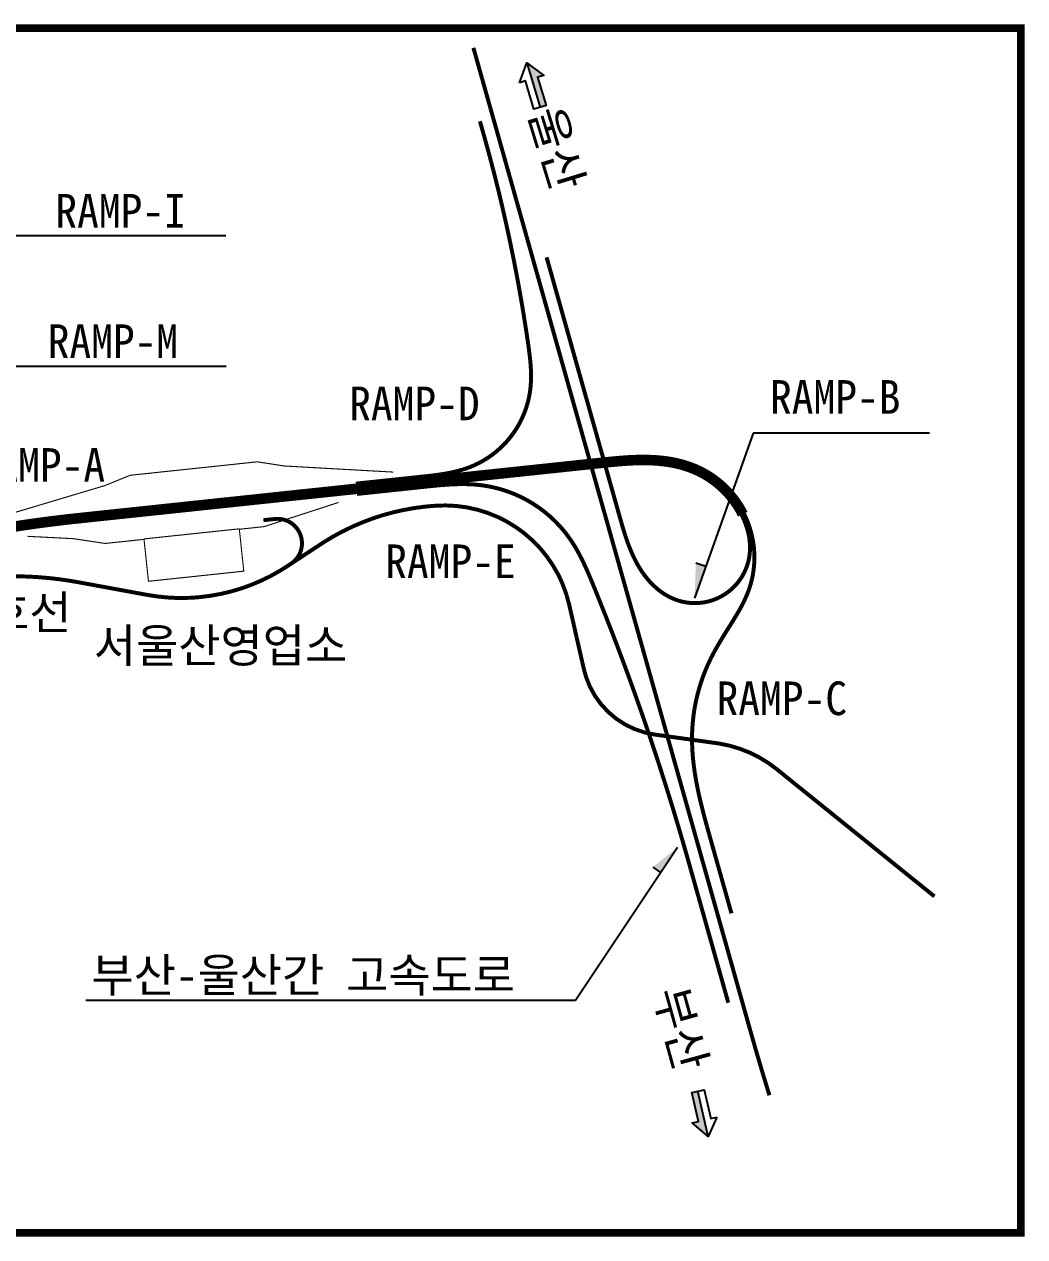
# Model space of a CAD drawing. Header units: metres. Extents: x 222706 to 224249, y 221324 to 222332.
# Drawn here: x 224083.7 to 224249.3, y 222131.5 to 222332.2 of the extents above; entities that cross this region are included whole.
import ezdxf

# ---------------------------------------------------------------- set-up
doc = ezdxf.new("R2010")
doc.units = ezdxf.units.M
doc.linetypes.add('HIDDEN', pattern=[0.375, 0.25, -0.125])
for name, color, linetype in [('CA-ALGN-군도14', 2, 'Continuous'), ('CA-ALGN-두현IC', 2, 'Continuous'), ('CA-ALGN-본선', 2, 'Continuous'), ('CA-ALGN-현IC', 2, 'Continuous'), ('CA-ALGN-회차로', 2, 'Continuous'), ('CA-LEAL', 1, 'Continuous'), ('CA-TEXT', 3, 'Continuous'), ('CZ-LIN1', 7, 'Continuous'), ('CZ-SYMB', 2, 'Continuous'), ('CZ-TEXT', 3, 'Continuous')]:
    doc.layers.add(name, color=color, linetype=linetype)
doc.styles.add('돋움체', font='DotumChe.ttf')

# ---------------------------------------------------------------- blocks, each defined once
blk = doc.blocks.new('CZDIRA2')
blk.add_hatch(color=256).paths.add_polyline_path([(0, 0), (0, -1.999999999999991), (9.333333333333256, -1.999999999999992), (9.333333333333256, -3.999999999999991), (14.66666666666663, 0)])
blk.add_line((14.66666666666663, 0), (0, 0))
blk.add_lwpolyline([(9.333333333333256, 4), (14.66666666666663, 0), (9.333333333333256, -3.999999999999991), (9.333333333333256, -1.999999999999992), (0, -1.999999999999992), (0, 2), (9.333333333333256, 2)], close=True)

msp = doc.modelspace()

# ---------------------------------------------------------------- hatches: boundary and pattern name
at = {"layer": 'CA-LEAL'}
for points in [[(224194.8378104702, 222243.0723359458), (224196.473187328, 222242.4912491688), (224194.6067777074, 222237.2385343919)], [(224187.698572057, 222192.6631703552), (224188.9997207132, 222191.7961577319), (224191.7845039235, 222195.9753551698)]]:
    msp.add_hatch(color=256, dxfattribs=at).paths.add_polyline_path(points)

# ---------------------------------------------------------------- linework, layer by layer
at = {"layer": 'CA-ALGN-군도14', "linetype": 'HIDDEN', "const_width": 0.6558024146710448, "flags": 128}
msp.add_lwpolyline([(224234.3103538959, 222187.8474169075), (224232.9384889134, 222188.95441277), (224231.5666239309, 222190.0614086326), (224230.1947589484, 222191.1684044952), (224228.822893966, 222192.2754003578), (224227.4510289836, 222193.3823962201), (224226.0791657638, 222194.4893920826), (224224.7073007814, 222195.5963879453), (224223.3354357989, 222196.7033838078), (224221.9635708166, 222197.8103796703), (224220.5917058342, 222198.9173755329), (224219.2198408517, 222200.0243713954), (224217.8479758692, 222201.131367258), (224217.1620433781, 222201.6848643076), (224216.8876710867, 222201.906264538), (224216.750484941, 222202.0169646529), (224216.544704841, 222202.1830130629), (224216.4761108868, 222202.2383631203), (224216.2703307869, 222202.4044115303), (224216.2017385954, 222202.4597615878), (224215.1042459045, 222203.3453589829), (224213.7323809218, 222204.4523548454), (224212.3605177022, 222205.5593507081), (224210.9886527199, 222206.6663465703), (224209.6167877374, 222207.7733424329), (224209.5344756973, 222207.8397628547), (224209.2601016432, 222208.0611613221), (224209.2601016432, 222208.0611613221), (224208.2449227548, 222208.8803382955), (224208.2131976984, 222208.9059376311), (224206.8287657396, 222209.9291495199), (224205.3268980174, 222210.8510411283), (224203.7506402704, 222211.639018343), (224202.1119054804, 222212.2871246739), (224200.4230755325, 222212.7904630713), (224198.6969130763, 222213.1452311832), (224198.2762180708, 222213.2082670248), (224196.9515784444, 222213.3925585866), (224195.2055986289, 222213.6354684211), (224193.4596188133, 222213.8783782555), (224191.713638998, 222214.1212898527), (224189.9676574195, 222214.3641996873), (224188.2216776043, 222214.6071112845), (224188.099161457, 222214.624155764), (224186.4924619844, 222214.9437543183), (224184.8185682133, 222215.492835533), (224183.2261914526, 222216.2463253889), (224181.7401818504, 222217.192464269), (224180.3837237126, 222218.3164905128), (224179.1779882293, 222219.6008625288), (224178.1417897331, 222221.0255373173), (224177.2912948345, 222222.5682842471), (224176.6397791577, 222224.205030564), (224176.2921925926, 222225.4603005916), (224176.1900790441, 222225.9086468243), (224175.7986182134, 222227.6274284277), (224175.4071556199, 222229.3462100311), (224175.3092904121, 222229.7759058729), (224175.1918511055, 222230.2915398249), (224175.0156930265, 222231.0649916348), (224174.9374001552, 222231.4087476028), (224174.6242304332, 222232.7837732382), (224174.4676464535, 222233.4712869374), (224174.2327678398, 222234.5025548418), (224173.866966284, 222236.1086725711), (224173.8409985196, 222236.2212659334), (224173.3691329978, 222237.9192059869), (224172.7575728752, 222239.5719761289), (224172.4378931632, 222240.2979170325), (224172.3631699611, 222240.4575753077), (224172.3253121326, 222240.5371691116), (224172.2097484499, 222240.7749968507), (224172.131057192, 222240.9327389653), (224172.0105647293, 222241.1681058398), (224171.928607009, 222241.3241732972), (224171.1332911834, 222242.6965194672), (224170.1318427016, 222244.1466067367), (224169.3034145097, 222245.1766953125), (224169.0131664663, 222245.5083056038), (224167.9759032508, 222246.5891750634), (224167.7850311237, 222246.7721621891), (224166.4559562714, 222247.929408341), (224166.0389137735, 222248.2545703175), (224165.0351683889, 222248.9720092317), (224163.5325285617, 222249.8927303431), (224162.5959721873, 222250.3839671621), (224162.358088032, 222250.4994109606), (224161.958465497, 222250.6851815364), (224160.3239032467, 222251.3438628858), (224158.640187172, 222251.8642016969), (224156.9190010907, 222252.2425877615), (224155.1722932403, 222252.4763962754), (224153.4121846125, 222252.5640001778), (224152.0787927057, 222252.5327052053), (224152.0586227836, 222252.5315946426), (224151.6507503657, 222252.5069948), (224150.5964074454, 222252.4234628754), (224149.8949412063, 222252.3518880126), (224149.8073513545, 222252.3420498408), (224149.7197861824, 222252.3320124725), (224148.1479460339, 222252.1175205888), (224146.4133380377, 222251.8043684841), (224144.6946727786, 222251.4130751192), (224142.9954652742, 222250.9444425669), (224141.3191952851, 222250.399428026), (224139.6692932138, 222249.7791473471), (224138.0491383424, 222249.0848697439), (224136.4620464918, 222248.3180195564), (224135.5270149657, 222247.823720704), (224135.0646192463, 222247.5670980075), (224134.987893513, 222247.5237173363), (224134.9112647335, 222247.4801639114), (224134.6057473583, 222247.3042209075), (224133.5492344514, 222246.666800572), (224133.3999713905, 222246.573019773), (224133.0286823022, 222246.3356203791), (224132.8238312051, 222246.2020902714), (224132.5124578196, 222245.9977256931), (224132.3650844767, 222245.9009992606), (224132.0703377911, 222245.7075499211), (224131.9229662113, 222245.6108252514), (224130.4492363088, 222244.6435715027), (224128.9755081692, 222243.6763195171), (224127.5017800295, 222242.7090675313), (224127.1027022121, 222242.4471423435), (224126.0140605705, 222241.7637729432), (224124.4779629108, 222240.8994489032), (224122.8962405399, 222240.1217522268), (224121.2737764045, 222239.4330838434), (224119.6155768478, 222238.8355679231), (224117.9267557435, 222238.3310501148), (224116.2125274449, 222237.9210834426), (224114.4781785798, 222237.6069371202), (224112.7290609994, 222237.3895789238), (224112.0264877237, 222237.3298958887), (224111.1466898994, 222237.2772693244), (224110.9705741507, 222237.2696787157), (224109.4725440654, 222237.2446733977), (224109.2081421597, 222237.2476066838), (224108.3271456313, 222237.2732888459), (224107.799011682, 222237.3004411907), (224107.4472032548, 222237.3234298146), (224107.1835276209, 222237.3432365927), (224105.6931921388, 222237.4969171816), (224103.9602411543, 222237.7659287502), (224103.951520598, 222237.7675311322), (224102.2177234696, 222238.0859715253), (224100.4839281042, 222238.4044119185), (224098.7501309758, 222238.7228505488), (224097.0163356101, 222239.0412909421), (224096.1494379273, 222239.2005120201), (224095.2825448451, 222239.3597304902), (224092.6263349686, 222239.8475827389), (224092.2793910184, 222239.9102537376), (224091.9320854656, 222239.9708888081), (224091.5844302574, 222240.0294858648), (224091.2364373529, 222240.0860428918), (224090.8881187231, 222240.1405579436), (224090.5394863497, 222240.193029145), (224090.1905522254, 222240.243454691), (224089.8413283534, 222240.2918328469), (224089.4918267466, 222240.3381619487), (224089.1420594279, 222240.3824404024), (224088.7920384286, 222240.4246666853), (224088.4417757897, 222240.4648393445), (224088.0912835598, 222240.5029569982), (224087.7405737955, 222240.5390183353), (224087.3896585611, 222240.5730221151), (224087.0385499276, 222240.6049671677), (224086.6872599733, 222240.6348523948), (224086.3358007823, 222240.6626767681), (224085.9841844442, 222240.6884393302), (224085.6324230546, 222240.7121391954), (224085.2805287139, 222240.7337755478), (224084.9285135269, 222240.7533476438), (224084.5763896028, 222240.7708548095), (224084.2241690543, 222240.7862964432), (224083.8718639978, 222240.7996720132), (224083.5194865521, 222240.8109810599), (224083.1670488389, 222240.8202231941), (224082.8145629816, 222240.8273980978), (224082.4620411057, 222240.8325055241), (224082.1094953376, 222240.8355452975), (224081.7569378047, 222240.8365173133), (224081.4043806349, 222240.8354215381), (224081.0518359556, 222240.8322580097), (224080.6993158942, 222240.8270268369), (224080.3468325773, 222240.8197281994), (224079.99439813, 222240.8103623485), (224079.642024676, 222240.7989296065), (224079.2897243362, 222240.7854303663), (224078.9375092301, 222240.7698650926), (224078.5853914733, 222240.7522343209), (224078.2333831785, 222240.7325386571), (224077.8814964545, 222240.7107787792), (224077.8026622648, 222240.7054395392)], dxfattribs=at)
at = {"layer": 'CA-ALGN-두현IC', "linetype": 'HIDDEN', "flags": 128}
for points, const_width in [([(224159.0883693337, 222316.1631807832), (224159.3273764123, 222315.3148065817), (224159.5663817281, 222314.4664323804), (224159.7372337835, 222313.859979134), (224159.8052759878, 222313.6180264489), (224160.0421042495, 222312.7690423196), (224160.2761578689, 222311.9192878483), (224160.5074333205, 222311.0687736112), (224160.7359270786, 222310.2175084228), (224160.9616391431, 222309.3655010967), (224161.1845642259, 222308.5127586841), (224161.4047023265, 222307.6592952877), (224161.6220481573, 222306.8051144328), (224161.8366034807, 222305.9502302219), (224162.0483630078, 222305.0946479432), (224162.2573267394, 222304.2383781736), (224162.4634893865, 222303.3814314902), (224162.6668509496, 222302.5238149436), (224162.8674096653, 222301.6655373482), (224163.0651620089, 222300.8066110435), (224163.2601062168, 222299.947041318), (224163.4522405265, 222299.0868387481), (224163.6415614122, 222298.2260139108), (224163.8280688743, 222297.3645756202), (224164.0117611497, 222296.5025309272), (224164.1926347128, 222295.6398904091), (224164.3706878011, 222294.7766646422), (224164.5459204144, 222293.9128624405), (224164.7183272639, 222293.0484908555), (224164.8879101132, 222292.1835604637), (224165.0546636735, 222291.3180800792), (224165.2185897074, 222290.4520602788), (224165.3796829268, 222289.5855081138), (224165.5379450943, 222288.7184359234), (224165.6933726847, 222287.8508489963), (224165.8459639348, 222286.982759672), (224165.9957170819, 222286.1141767646), (224166.1426303631, 222285.2451090876), (224166.2867037786, 222284.3755672185), (224166.4279355656, 222283.5055564452), (224166.5663221983, 222282.6350908703), (224166.7018636768, 222281.764177545), (224166.8345582387, 222280.8928252831), (224166.9387166392, 222280.1950714953), (224166.9388911561, 222280.1938868958), (224166.9644534788, 222280.0210517125), (224167.0919936223, 222279.1489291081), (224167.21344154, 222278.2759427334), (224167.3236956972, 222277.4014756085), (224167.4176351694, 222276.5251152396), (224167.4901073011, 222275.6467276535), (224167.5359418089, 222274.7665631674), (224167.5499648843, 222273.8853321882), (224167.5270221086, 222273.0043056924), (224167.4620348646, 222272.1254016027), (224167.4299272905, 222271.831300094), (224167.3503052978, 222271.2512270956), (224167.1902416028, 222270.3845991209), (224166.9823021068, 222269.5281971292), (224166.7271302305, 222268.6846635537), (224166.4255121815, 222267.8565985193), (224166.0783804787, 222267.0465598448), (224165.6868051404, 222266.2570454129), (224165.2519954449, 222265.4904931722), (224164.7752911173, 222264.7492652705), (224164.2581658566, 222264.0356533436), (224163.702211468, 222263.3518555992), (224163.109146678, 222262.6999838685), (224162.4807995074, 222262.0820477394), (224161.8191107953, 222261.4999563215), (224161.1261218605, 222260.9555041418), (224160.4039692127, 222260.4503711459), (224159.6548810274, 222259.9861174089), (224158.8811718566, 222259.5641725596), (224158.0852267645, 222259.1858428304), (224157.4171620071, 222258.9087769721), (224157.2695030899, 222258.8522881413), (224156.4369588062, 222258.5632193944), (224155.5913134147, 222258.315001702), (224154.7357910713, 222258.1032386491), (224153.873002478, 222257.9232887914), (224153.0050048191, 222257.7703396936), (224152.1333969517, 222257.6394625756), (224151.2593881541, 222257.5256440429), (224150.3838950814, 222257.4238283944), (224149.5076210895, 222257.3289246722), (224149.1968911199, 222257.2959779893), (224148.6311285105, 222257.2360605063), (224147.7546324061, 222257.1432333589), (224146.8781363017, 222257.0504079745), (224146.0016384346, 222256.9575808271), (224145.1251423302, 222256.8647554427), (224144.2486462258, 222256.7719282952), (224143.3721483586, 222256.6791029107), (224142.495652254, 222256.5862757635), (224141.6191561497, 222256.4934503789), (224140.7426582825, 222256.4006232315), (224139.866162178, 222256.3077960843), (224138.9896643107, 222256.2149706997), (224138.5625580163, 222256.1697373188)], 0.6558024146710448), ([(224202.407553582, 222250.9962828875), (224202.4857371543, 222250.8382904557), (224202.5621050457, 222250.6794130996), (224202.6366114239, 222250.5196543454), (224202.7092139813, 222250.3590212436), (224202.7798721741, 222250.1975226085), (224202.848538406, 222250.035169017), (224202.9151721334, 222249.8719692828), (224202.9797292859, 222249.7079357457), (224203.042164031, 222249.5430860334), (224203.1024340616, 222249.3774307231), (224203.1604935449, 222249.2109874422), (224203.2162984109, 222249.0437755822), (224203.2698045899, 222248.8758145331), (224203.3209680118, 222248.7071236862), (224203.3697428441, 222248.5377277205), (224203.4160867794, 222248.3676513151), (224203.459953985, 222248.1969173862), (224203.5013003911, 222248.0255576646), (224203.540080165, 222247.8535985918), (224203.5762527623, 222247.6810718984), (224203.609774113, 222247.5080093146), (224203.6405983846, 222247.3344478593), (224203.6686832698, 222247.1604210255), (224203.6939882244, 222246.9859693576), (224203.7164691782, 222246.811131637), (224203.73608735, 222246.6359484081), (224203.7527969067, 222246.4604655038), (224203.7665608301, 222246.284725231), (224203.7773385754, 222246.1087769479), (224203.7850913614, 222245.9326700134), (224203.7897804063, 222245.7564555478), (224203.7913686916, 222245.5801846728), (224203.7898191984, 222245.4039155607), (224203.7850966706, 222245.227701095), (224203.7771676155, 222245.0516012108), (224203.7659985394, 222244.8756793691), (224203.7515559496, 222244.6999937424), (224203.7338098785, 222244.524613079), (224203.7127303586, 222244.3496008402), (224203.70376125, 222244.2826268977), (224203.70376125, 222244.2826268977), (224203.6882927105, 222244.1750257751), (224203.6604898829, 222244.0009548699), (224203.6293306905, 222243.8274533476), (224203.5948292347, 222243.6545864323), (224203.5569978556, 222243.4824175846), (224203.5158488928, 222243.3110102648), (224203.4713982114, 222243.1404296969), (224203.4236634394, 222242.9707393413), (224203.3726622049, 222242.8020008956), (224203.3184138982, 222242.6342795841), (224203.2609361478, 222242.467635341), (224203.2002536325, 222242.3021333904), (224203.1363875061, 222242.1378319043), (224203.0693624475, 222241.9747961063), (224202.9992013731, 222241.8130824056), (224202.925932488, 222241.6527542637), (224202.849580471, 222241.493869852), (224202.7701770524, 222241.3364891063), (224202.6877504372, 222241.1806719609), (224202.6023323558, 222241.0264730631), (224202.5139510124, 222240.873952348), (224202.4226434264, 222240.7231662249), (224202.3284430905, 222240.5741711034), (224202.2313817352, 222240.42702163), (224202.1314999049, 222240.2817724516), (224202.0288328553, 222240.1384799776), (224201.9234176054, 222239.9971953294), (224201.8152946995, 222239.8579731534), (224201.7045046818, 222239.7208628081), (224201.5910898594, 222239.5859171772), (224201.4750890139, 222239.4531856191), (224201.3565497408, 222239.3227174921), (224201.2355125846, 222239.1945639173), (224201.1120233775, 222239.0687689648), (224200.9861314786, 222238.9453819928), (224200.8578791943, 222238.824447071), (224200.7273158833, 222238.7060117953), (224200.5944926666, 222238.5901184724), (224200.4594553769, 222238.4768111728), (224200.3222568981, 222238.3661304403), (224200.1829465888, 222238.2581203453), (224200.0415773326, 222238.1528179061), (224199.898202013, 222238.0502654298), (224199.7528735149, 222237.9504999356), (224199.6056464842, 222237.8535584419), (224199.4565755679, 222237.7594762045), (224199.3057171754, 222237.6682884798), (224199.1531259537, 222237.580032286), (224198.9988583118, 222237.4947358285), (224198.8429741853, 222237.4124343626), (224198.6855299833, 222237.3331560933), (224198.5265838784, 222237.256934514), (224198.3661975682, 222237.1837925408), (224198.2044292253, 222237.1137619038), (224198.0413370217, 222237.0468672826), (224197.876986181, 222236.9831315934), (224197.7114348756, 222236.9225830409), (224197.5447448033, 222236.8652392532), (224197.3769794248, 222236.8111249091), (224197.2082022009, 222236.7602593999), (224197.0384730664, 222236.7126603533), (224196.8678554822, 222236.66834716), (224196.6964164345, 222236.6273356853), (224196.5242158587, 222236.5896417943), (224196.3513207407, 222236.5552795895), (224196.1777945413, 222236.5242596475), (224196.003702484, 222236.4965960708), (224195.8291080296, 222236.4722976732), (224195.6540764012, 222236.4513750318), (224195.4786745856, 222236.4338351975), (224195.3029660431, 222236.419683459), (224195.1270177602, 222236.4089268672), (224194.9508949602, 222236.4015689476), (224194.7746628668, 222236.3976132264), (224194.5983867033, 222236.39705794), (224194.4221334561, 222236.3999066145), (224194.245966586, 222236.4061574872), (224194.0699530788, 222236.4158070323), (224193.8941599215, 222236.4288534867), (224193.7186505741, 222236.4452897999), (224193.5434920232, 222236.4651124457), (224193.3687494924, 222236.4883126104), (224193.1944846795, 222236.5148797172), (224193.0207680962, 222236.5448084777), (224192.8476596777, 222236.5780830266), (224192.6752264104, 222236.6146945503), (224192.5035317549, 222236.6546271832), (224192.3326409346, 222236.6978650603), (224192.1626156475, 222236.7443958419), (224191.993521117, 222236.7942001374), (224191.9000629135, 222236.8232580786), (224191.9000629135, 222236.8232580786), (224191.8254190414, 222236.8472585563), (224191.6583658294, 222236.9035358419), (224191.4924161284, 222236.9629843994), (224191.327614008, 222237.025547819), (224191.1640088267, 222237.0911749795), (224191.0016446542, 222237.1598129973), (224190.8405602723, 222237.2314072255), (224190.6807979879, 222237.3059030175), (224190.5223948199, 222237.3832474891), (224190.3653860239, 222237.463385994), (224190.2098068563, 222237.5462638851), (224190.0556872845, 222237.6318265162), (224189.9030572758, 222237.7200192401), (224189.7519467981, 222237.8107874102), (224189.602377005, 222237.9040781429), (224189.4543761006, 222237.9998367911), (224189.3079652392, 222238.0980087085), (224189.163165574, 222238.1985392481), (224189.0199929705, 222238.3013772888), (224188.8784685816, 222238.406469947), (224188.7386029848, 222238.5137625755), (224188.6004138077, 222238.6232040535), (224188.4639098645, 222238.7347432602), (224188.3291052573, 222238.848327311), (224188.1960052747, 222238.9639050852), (224188.0646187305, 222239.0814289872), (224187.9349509134, 222239.2008461331), (224187.8070071114, 222239.3221071647), (224187.6807908505, 222239.445166249), (224187.556303893, 222239.5699722652), (224187.4335444768, 222239.6964811433), (224187.3125126012, 222239.8246435248), (224187.1932082668, 222239.9544135774), (224187.0756261846, 222240.0857472304), (224186.9597610667, 222240.2185986521), (224186.8456093872, 222240.3529237717), (224186.7331623324, 222240.4886820453), (224186.6224128507, 222240.6258258774), (224186.5133538916, 222240.764318249), (224186.405971352, 222240.9041150904), (224186.300258181, 222241.0451776201), (224186.1961985137, 222241.1874670565), (224186.0937835357, 222241.3309428552), (224185.9929991447, 222241.4755679974), (224185.893827713, 222241.6213054647), (224185.7962551381, 222241.7681182382), (224185.7002673174, 222241.9159710618), (224185.6058448603, 222242.0648286795), (224185.5129719017, 222242.2146575985), (224185.4216290508, 222242.3654243254), (224185.3317969167, 222242.5170971301), (224185.2434561089, 222242.6696425192), (224185.1565854737, 222242.8230305253), (224185.0711656201, 222242.9772311808), (224184.987173632, 222243.1322145182), (224184.9045883559, 222243.2879505698), (224184.8233851125, 222243.4444128937), (224184.7435427484, 222243.6015732854), (224184.665038347, 222243.7594070655), (224184.5878437037, 222243.9178860294), (224184.5119394278, 222244.0769854976), (224184.4372955514, 222244.2366807914), (224184.3638891587, 222244.396948994), (224184.2916938074, 222244.5577671897), (224184.2206848181, 222244.7191106984), (224184.1508322238, 222244.8809601302), (224184.082111345, 222245.043292568), (224184.0144957399, 222245.2060886217), (224183.9479554407, 222245.3693271375), (224183.8824640059, 222245.5329887245), (224183.8179914676, 222245.6970557547), (224183.7545113839, 222245.8615088376), (224183.6919937872, 222246.0263303451), (224183.630410473, 222246.1915026491), (224183.5697332364, 222246.3570098846), (224183.5099303469, 222246.5228344234), (224183.4509736001, 222246.6889621637), (224183.3928312655, 222246.8553790023), (224183.3354769009, 222247.0220655489), (224183.2788770134, 222247.1890129894), (224183.2230033981, 222247.3562019334), (224183.1678243249, 222247.5236235665), (224183.1133098261, 222247.6912620237), (224183.0594281715, 222247.8591049651), (224183.0061493932, 222248.0271400517), (224182.953443524, 222248.1953567062), (224182.9012770708, 222248.3637408265), (224182.8496200657, 222248.5322818355), (224182.7984425414, 222248.7009673942), (224182.7477110046, 222248.8697904508), (224182.6973937251, 222249.0387369034), (224182.6474607355, 222249.2077961749), (224182.5978803052, 222249.3769594513), (224182.5486207038, 222249.5462161561), (224182.4996502012, 222249.7155574754), (224182.4509353043, 222249.8849728318), (224182.4024460452, 222250.054451649), (224182.3541506937, 222250.2239868758), (224182.3060157569, 222250.3935679353), (224182.2580112669, 222250.5631842506), (224182.2101037307, 222250.7328305336), (224182.1622614183, 222250.9024926817), (224182.1144543614, 222251.0721671695), (224182.1117925378, 222251.0816175236), (224182.1117925378, 222251.0816175236), (224182.0666525932, 222251.2418416572), (224182.018850825, 222251.411516145), (224181.9710490565, 222251.5811906325), (224181.9232472884, 222251.7508651203), (224181.8754455201, 222251.9205396078), (224181.8276455146, 222252.0902158585), (224181.7798437462, 222252.2598903461), (224181.732041978, 222252.4295648339), (224181.6842402095, 222252.5992393215), (224181.6364384414, 222252.7689138093), (224181.5886366729, 222252.9385900598), (224181.5408349048, 222253.1082645475), (224181.4930331366, 222253.2779390351), (224181.445233131, 222253.4476135228), (224181.3974313628, 222253.6172880105), (224181.3496295943, 222253.7869624983), (224181.3018278262, 222253.9566387488), (224181.254026058, 222254.1263132365), (224181.2062242895, 222254.2959877243), (224181.1584225213, 222254.465662212), (224181.1106207529, 222254.6353366996), (224181.0628189848, 222254.8050129502), (224181.0150189792, 222254.9746874378), (224180.967217211, 222255.1443619255), (224180.9194154425, 222255.3140364131), (224180.8716136744, 222255.483710901), (224180.8238119062, 222255.6533853888), (224180.7760101378, 222255.8230616393), (224180.7282083697, 222255.9927361269), (224180.680406601, 222256.1624106145), (224180.6326048329, 222256.3320851023), (224180.5848048275, 222256.50175959), (224180.5370030591, 222256.6714340776), (224180.4892012908, 222256.8411103283), (224180.4413995226, 222257.0107848159), (224180.3935977542, 222257.1804593036), (224180.3457959859, 222257.3501337914), (224180.2979942177, 222257.519808279), (224180.2501924495, 222257.6894845295), (224180.202392444, 222257.8591590173), (224180.1545906756, 222258.028833505), (224180.1067889073, 222258.1985079926), (224180.0589871391, 222258.3681824803), (224180.0111853706, 222258.5378569681), (224179.9633836025, 222258.7075332185), (224179.9155818343, 222258.8772077062), (224179.8677800659, 222259.046882194), (224179.8199782975, 222259.2165566816), (224179.772178292, 222259.3862311695), (224179.7243765238, 222259.5559074198), (224179.6765747555, 222259.7255819078), (224179.6287729871, 222259.8952563953), (224179.580971219, 222260.0649308829), (224179.5331694508, 222260.2346053706), (224179.4853676823, 222260.4042798583), (224179.4375659142, 222260.5739561088), (224179.3897659086, 222260.7436305968), (224179.3419641403, 222260.9133050843), (224179.2941623721, 222261.082979572), (224179.2463606037, 222261.2526540598), (224179.1985588355, 222261.4223303102), (224179.1507570672, 222261.5920047978), (224179.1029552988, 222261.7616792856), (224179.0551535307, 222261.9313537733), (224179.0073517624, 222262.101028261), (224178.9595517568, 222262.2707027486), (224178.9117499885, 222262.4403789993), (224178.8639482203, 222262.6100534867), (224178.816146452, 222262.7797279747), (224178.7683446837, 222262.9494024623), (224178.7205429153, 222263.11907695), (224178.6727411471, 222263.2887532005), (224178.6249393788, 222263.4584276883), (224178.5771393734, 222263.628102176), (224178.529337605, 222263.7977766635), (224178.4815358368, 222263.9674511514), (224178.4337340684, 222264.137125639), (224178.3859323002, 222264.3068018895), (224178.3381305319, 222264.4764763773), (224178.2903287635, 222264.6461508649), (224178.2425269952, 222264.8158253528), (224178.1947252269, 222264.9854998403), (224178.1469252215, 222265.155174328), (224178.0991234533, 222265.3248505786), (224178.0513216849, 222265.4945250663), (224178.0035199167, 222265.664199554), (224177.9557181484, 222265.8338740417), (224177.90791638, 222266.0035485294), (224177.8601146118, 222266.17322478), (224177.8123128435, 222266.3428992675), (224177.764512838, 222266.5125737554), (224177.7167110698, 222266.682248243), (224177.6689093014, 222266.8519227308), (224177.6211075331, 222267.0215972184), (224177.5733057648, 222267.1912734689), (224177.5255039966, 222267.3609479565), (224177.4777022283, 222267.5306224443), (224177.42990046, 222267.700296932), (224177.3820986917, 222267.8699714198), (224177.3342986862, 222268.0396476703), (224177.286496918, 222268.2093221579), (224177.2386951496, 222268.3789966456), (224177.1908933814, 222268.5486711333), (224177.1430916132, 222268.718345621), (224177.0952898448, 222268.8880201088), (224177.0474880765, 222269.0576963592), (224176.9996863081, 222269.227370847), (224176.9518863028, 222269.3970453347), (224176.9040845344, 222269.5667198223), (224176.8562827661, 222269.73639431), (224176.8084809979, 222269.9060705605), (224176.7606792296, 222270.0757450484), (224176.7128774613, 222270.245419536), (224176.665075693, 222270.4150940238), (224176.6172739248, 222270.5847685113), (224176.5694721564, 222270.7544429991), (224176.521672151, 222270.9241192498), (224176.4738703827, 222271.0937937374), (224176.4260686144, 222271.2634682251), (224176.3782668462, 222271.4331427127), (224176.3304650777, 222271.6028172004), (224176.2826633095, 222271.772493451), (224176.2348615412, 222271.9421679385), (224176.1870597728, 222272.1118424265), (224176.1392597675, 222272.2815169141), (224176.0914579991, 222272.4511914018), (224176.0436562309, 222272.6208658895), (224175.9958544625, 222272.79054214), (224175.9480526942, 222272.9602166275), (224175.900250926, 222273.1298911152), (224175.8524491578, 222273.299565603), (224175.8046473893, 222273.4692400907), (224175.7568456211, 222273.6389145785), (224175.7090456158, 222273.808590829), (224175.6612438473, 222273.9782653168), (224175.6134420791, 222274.1479398044), (224175.5656403107, 222274.3176142922), (224175.5178385425, 222274.4872887798), (224175.4700367743, 222274.6569650302), (224175.4222350059, 222274.826639518), (224175.3744332376, 222274.9963140055), (224175.326633232, 222275.1659884935), (224175.2788314639, 222275.335662981), (224175.2310296955, 222275.5053374688), (224175.1832279273, 222275.6750137193), (224175.135426159, 222275.844688207), (224175.0876243907, 222276.0143626948), (224175.0398226225, 222276.1840371825), (224174.9920208541, 222276.3537116701), (224174.9442190859, 222276.5233879207), (224174.8964190802, 222276.6930624083), (224174.8486173121, 222276.862736896), (224174.8008155439, 222277.0324113837), (224174.7530137755, 222277.2020858715), (224174.7052120072, 222277.3717603591), (224174.6574102389, 222277.5414366098), (224174.6096084707, 222277.7111110973), (224174.5618067023, 222277.880785585), (224174.5140066967, 222278.0504600728), (224174.4662049286, 222278.2201345605), (224174.4184031604, 222278.389810811), (224174.370601392, 222278.5594852987), (224174.3227996237, 222278.7291597865), (224174.2749978555, 222278.8988342742), (224174.227196087, 222279.0685087618), (224174.1793943188, 222279.2381832495), (224174.1315925505, 222279.4078595), (224174.0837925449, 222279.5775339878), (224174.0359907768, 222279.7472084755), (224173.9881890086, 222279.9168829631), (224173.9403872402, 222280.086557451), (224173.8925854718, 222280.2562337012), (224173.8447837035, 222280.425908189), (224173.7969819353, 222280.5955826767), (224173.7491801671, 222280.7652571645), (224173.7013801616, 222280.9349316521), (224173.6535783932, 222281.1046061399), (224173.6057766251, 222281.2742823902), (224173.5579748566, 222281.443956878), (224173.5101730884, 222281.6136313657), (224173.4623713202, 222281.7833058535), (224173.4145695518, 222281.9529803411), (224173.3667677836, 222282.1226565917), (224173.3189660153, 222282.2923310795), (224173.2711660098, 222282.4620055671), (224173.2233642413, 222282.6316800548), (224173.1755624732, 222282.8013545425), (224173.1277607048, 222282.9710290301), (224173.0799589367, 222283.1407052807), (224173.0321571683, 222283.3103797683), (224172.9843554001, 222283.4800542562), (224172.9365536318, 222283.6497287437), (224172.8887536262, 222283.8194032316), (224172.840951858, 222283.9890777191), (224172.7931500896, 222284.1587539697), (224172.7453483215, 222284.3284284575), (224172.6975465532, 222284.4981029451), (224172.6497447847, 222284.6677774328), (224172.6019430165, 222284.8374519205), (224172.554141248, 222285.0071281711), (224172.50633948, 222285.1768026587), (224172.4585394743, 222285.3464771463), (224172.4107377063, 222285.5161516342), (224172.3629359377, 222285.6858261219), (224172.3151341696, 222285.8555006095), (224172.2673324013, 222286.02517686), (224172.219530633, 222286.1948513477), (224172.1717288649, 222286.3645258355), (224172.1239270964, 222286.5342003233), (224172.0761253282, 222286.7038748107), (224172.0283253225, 222286.8735510615), (224171.9805235543, 222287.0432255491), (224171.9327217861, 222287.2129000367), (224171.8849200177, 222287.3825745246), (224171.8371182494, 222287.5522490122), (224171.7893164812, 222287.7219234997), (224171.7415147131, 222287.8915997505), (224171.6937129445, 222288.0612742381), (224171.6459129392, 222288.2309487258), (224171.5981111707, 222288.4006232135), (224171.5503094025, 222288.5702977013), (224171.5025076341, 222288.7399739517), (224171.454705866, 222288.9096484395), (224171.4069040976, 222289.0793229273), (224171.3591023293, 222289.2489974147), (224171.3113005611, 222289.4186719025), (224171.2634987927, 222289.5883463903), (224171.2156987872, 222289.7580226407), (224171.167897019, 222289.9276971284), (224171.1200952508, 222290.0973716162), (224171.0722934823, 222290.2670461037), (224171.0244917141, 222290.4367205915), (224170.9766899459, 222290.6063968421), (224170.9288881775, 222290.7760713297), (224170.8810864094, 222290.9457458175), (224170.8332864038, 222291.1154203052), (224170.7854846355, 222291.2850947928), (224170.7376828672, 222291.4547692805), (224170.6898810989, 222291.624445531), (224170.6420793307, 222291.7941200189), (224170.5942775624, 222291.9637945065), (224170.5464757939, 222292.1334689943), (224170.4986740259, 222292.3031434818), (224170.4508722576, 222292.4728179697), (224170.403072252, 222292.6424942199), (224170.3552704837, 222292.8121687079), (224170.3074687154, 222292.9818431955), (224170.259666947, 222293.1515176832), (224170.2118651789, 222293.3211921708), (224170.1640634105, 222293.4908684213), (224170.1215306426, 222293.6418431599), (224170.1215306426, 222293.6418431599)], 0.6558024146710448), ([(224079.138371382, 222248.5951401308), (224079.2786222475, 222248.6188248181), (224079.6263527317, 222248.6769763355), (224079.9741756434, 222248.7345724354), (224080.3220900955, 222248.7916129711), (224080.6700952007, 222248.8480977968), (224081.0181900711, 222248.9040267688), (224081.366373819, 222248.959399744), (224081.7146455563, 222249.0142165816), (224082.0630043946, 222249.0684771417), (224082.4114494457, 222249.1221812856), (224082.7599798207, 222249.1753288764), (224083.1085946306, 222249.227919779), (224083.4572929861, 222249.2799538588), (224083.8060739982, 222249.3314309833), (224084.154936777, 222249.3823510209), (224084.5038804327, 222249.4327138421), (224084.8529040756, 222249.4825193183), (224085.2020068151, 222249.5317673225), (224085.551187761, 222249.5804577288), (224085.9004460228, 222249.6285904135), (224086.2497807094, 222249.6761652536), (224086.5991909301, 222249.7231821274), (224086.9486757933, 222249.7696409158), (224087.2982344078, 222249.8155414996), (224087.6478658823, 222249.860883762), (224087.9975693251, 222249.9056675873), (224088.3473438434, 222249.9498928612), (224088.6971885459, 222249.9935594713), (224089.0471025401, 222250.0366673056), (224089.3970849334, 222250.0792162544), (224089.7471348332, 222250.1212062094), (224090.0972513467, 222250.1626370634), (224090.447433581, 222250.2035087108), (224090.7976806427, 222250.2438210469), (224091.1479916385, 222250.2835739692), (224091.4983656749, 222250.3227673765), (224091.8488018586, 222250.3614011688), (224092.1992992956, 222250.399475247), (224092.5498570916, 222250.4369895145), (224092.6149285107, 222250.4438907026), (224100.0867314935, 222251.2351969068), (224100.0867325674, 222251.2351970205), (224100.9632286718, 222251.3280241678), (224101.8397247763, 222251.4208495523), (224102.7162226435, 222251.5136749369), (224103.5927187479, 222251.6065020841), (224104.4692166151, 222251.6993274686), (224105.3457127196, 222251.7921528532), (224106.222208824, 222251.8849800005), (224107.0987066913, 222251.977805385), (224107.9752027956, 222252.0706325323), (224108.8516989001, 222252.1634579168), (224109.7281967673, 222252.2562833013), (224110.6046928717, 222252.3491104488), (224111.4811907391, 222252.4419358331), (224112.3576868435, 222252.5347612176), (224113.2341829478, 222252.627588365), (224114.110680815, 222252.7204137497), (224114.9871769196, 222252.8132391341), (224115.863673024, 222252.9060662814), (224116.7401708911, 222252.9988916659), (224117.6166669957, 222253.0917170504), (224118.4931630999, 222253.1845441975), (224119.3696609671, 222253.2773695822), (224120.2461570717, 222253.3701967295), (224121.1226549389, 222253.4630221141), (224121.9991510433, 222253.5558474986), (224122.8756471477, 222253.6486746459), (224123.752145015, 222253.7415000303), (224124.6286411193, 222253.8343254149), (224125.5051372237, 222253.9271525623), (224126.3816350911, 222254.0199779469), (224127.2581311954, 222254.1128033314), (224128.1346272998, 222254.2056304786), (224129.0111251669, 222254.298455863), (224129.8876212715, 222254.3912830106), (224130.7641191387, 222254.484108395), (224131.6406152433, 222254.5769337794), (224132.5171113476, 222254.6697609268), (224133.3936092147, 222254.7625863113), (224134.2701053191, 222254.8554116958), (224135.1466014236, 222254.9482388431), (224136.0230992909, 222255.0410642277), (224136.8995953953, 222255.1338896122), (224137.7760914997, 222255.2267167596), (224138.6525893669, 222255.3195421442), (224139.5290854714, 222255.4123675286), (224140.4055833386, 222255.5051946758), (224141.2820794431, 222255.5980200605), (224142.1585755474, 222255.6908472078), (224143.0350734148, 222255.7836725922), (224143.9115695191, 222255.8764979767), (224144.7880656236, 222255.969325124), (224145.6645634908, 222256.0621505087), (224146.5410595952, 222256.1549758931), (224147.4175556997, 222256.2478030405), (224148.294053567, 222256.3406284249), (224149.1705496715, 222256.4334538095), (224150.0470475384, 222256.5262809569), (224150.9235436428, 222256.6191063414), (224151.8000397474, 222256.7119317259), (224152.6765376146, 222256.8047588732), (224153.553033719, 222256.8975842577), (224154.4295298236, 222256.990411405), (224155.3060276906, 222257.0832367897), (224156.182523795, 222257.1760621741), (224157.0590216624, 222257.2688893213), (224157.9355177668, 222257.3617147057), (224158.8120138713, 222257.4545400904), (224159.6885117385, 222257.5473672377), (224160.5650078428, 222257.6401926223), (224161.4415039473, 222257.7330180068), (224162.3180018145, 222257.8258451541), (224163.194497919, 222257.9186705385), (224164.0709940233, 222258.0114959231), (224164.9474918905, 222258.1043230705), (224165.823987995, 222258.197148455), (224166.7004858621, 222258.2899756022), (224167.5769819666, 222258.3828009868), (224168.4534780709, 222258.4756263712), (224169.3299759382, 222258.5684535185), (224170.2064720426, 222258.661278903), (224171.0829681472, 222258.7541042877), (224171.9594660143, 222258.8469314348), (224172.8359621188, 222258.9397568196), (224173.7124582232, 222259.0325822039), (224174.5889560905, 222259.1254093513), (224175.4654521948, 222259.2182347357), (224176.3419500621, 222259.3110601204), (224177.2184461665, 222259.4038872677), (224178.0949422709, 222259.4967126521), (224178.8622049035, 222259.5779705604), (224178.9714401381, 222259.5895380369), (224179.8480032287, 222259.681723526), (224180.7248818603, 222259.7708664279), (224181.6023245867, 222259.8542555606), (224182.4805270792, 222259.9291797428), (224183.3596109705, 222259.9929189787), (224184.2395885999, 222260.0427462213), (224185.1203471491, 222260.0759291362), (224186.0016169098, 222260.0897389131), (224186.8829501319, 222260.0814485051), (224187.7636945806, 222260.0483449683), (224188.6429670945, 222259.9877400371), (224189.5196341956, 222259.8969859907), (224190.392282121, 222259.7735003316), (224191.2592062456, 222259.6147763622), (224192.1183775907, 222259.4184237303), (224192.9674410596, 222259.1821966324), (224193.8036925222, 222258.9040273078), (224194.5228078939, 222258.6246416498), (224194.6240682369, 222258.5820736336), (224195.4254233747, 222258.2153413919), (224196.2051789634, 222257.8046767258), (224196.9609287851, 222257.3513506113), (224197.6903406601, 222256.8567574207), (224198.3911652589, 222256.3224272619), (224199.061237867, 222255.7500048242), (224199.6984907236, 222255.1412599555), (224200.3009600732, 222254.4980682719), (224200.8667844018, 222253.8224164451), (224201.3942185409, 222253.1163881012), (224201.8816371912, 222252.3821620571), (224202.3275331612, 222251.6220052694), (224202.6044897221, 222251.0951246777), (224202.6044897221, 222251.0951246777), (224202.6047382764, 222251.0946275691)], 1.748806439122786), ([(224138.742627769, 222254.4693434435), (224139.6191238732, 222254.5621705909), (224140.4956217404, 222254.6549977382), (224141.3721178449, 222254.7478248855), (224142.2486139493, 222254.8406520328), (224143.1251118165, 222254.9334774174), (224144.0016079209, 222255.0263045646), (224144.8781040255, 222255.119131712), (224145.7546001299, 222255.2119588593), (224146.631097997, 222255.3047860066), (224147.5075941015, 222255.3976131539), (224148.3840902059, 222255.4904403013), (224149.2605880731, 222255.5832674486), (224149.8399577113, 222255.644625137), (224150.1370859403, 222255.6760699167), (224151.0137283571, 222255.7675150311), (224151.8908467288, 222255.8542570038), (224152.7687354432, 222255.9327755287), (224153.6475919336, 222255.9995467753), (224154.527472609, 222256.0510310473), (224155.4082452607, 222256.0836886484), (224156.2895555658, 222256.0939728315), (224157.1707794946, 222256.0783456631), (224158.0509792394, 222256.0332974145), (224158.9288679584, 222255.955362427), (224158.9837755561, 222255.9493054585), (224159.8028344555, 222255.8416267974), (224160.67130279, 222255.6915863658), (224161.5327675335, 222255.5054985002), (224162.3857338344, 222255.2836893181), (224163.228720943, 222255.0265431094), (224164.0602639753, 222254.7345058614), (224164.8789209632, 222254.408083497), (224165.6832710927, 222254.0478436365), (224166.4719164657, 222253.6544120728), (224167.2434909145, 222253.2284710084), (224167.9966511878, 222252.7707590553), (224168.730092816, 222252.2820729974), (224169.4425412972, 222251.7632607399), (224170.1327609103, 222251.2152195464), (224170.7995547162, 222250.6389048531), (224171.4417610322, 222250.0353161655), (224172.0582692957, 222249.4054988222), (224172.6480059637, 222248.75054752), (224173.2099503764, 222248.0716010258), (224173.7431259447, 222247.369835125), (224174.052859948, 222246.932490514), (224174.2466354048, 222246.6464890638), (224174.7208612834, 222245.9036041608), (224175.1679788719, 222245.1440819802), (224175.5905054442, 222244.3705984474), (224175.9911539448, 222243.5855509663), (224176.3727906808, 222242.7910795725), (224176.7384124076, 222241.9891039519), (224177.091107545, 222241.181356934), (224177.4340403132, 222240.3694126963), (224177.7704260539, 222239.5547308346), (224178.1035153645, 222238.7386951451), (224178.1067448087, 222238.7307678475), (224178.1076085792, 222238.728647203), (224178.4352226422, 222237.9220971232), (224178.7652446863, 222237.1048151361), (224179.0935832595, 222236.2868562351), (224179.4202348356, 222235.4682221829), (224179.7451994154, 222234.6489182674), (224180.068473473, 222233.8289444892), (224180.390058771, 222233.0083061367), (224180.7099500213, 222232.1870067352), (224181.0281489867, 222231.3650498104), (224181.3446521418, 222230.542438888), (224181.6594594857, 222229.7191792562), (224181.9725710193, 222228.895270915), (224182.2839814541, 222228.0707191531), (224182.5936925527, 222227.2455257328), (224182.9017043147, 222226.4196977059), (224183.2080114524, 222225.5932368348), (224183.5126139656, 222224.7661448822), (224183.8155118542, 222223.9384288994), (224184.1167033552, 222223.1100888867), (224184.416188469, 222222.281130132), (224184.7139619071, 222221.4515561613), (224185.0100271949, 222220.6213705001), (224185.3043790444, 222219.7905749111), (224185.5970192178, 222218.9591764454), (224185.8879441899, 222218.127175103), (224186.1771539607, 222217.2945761724), (224186.4646485303, 222216.4613831795), (224186.7504243728, 222215.6275996493), (224187.0344814883, 222214.7932291078), (224187.3168163514, 222213.9582750806), (224187.5974324876, 222213.1227393301), (224187.8763246084, 222212.286628908), (224188.1534927136, 222211.449943814), (224188.4289368036, 222210.6126910993), (224188.7026533529, 222209.7748707641), (224188.9746441238, 222208.9364880966), (224189.2449055909, 222208.0975483852), (224189.5134377546, 222207.2580516298), (224189.7802388514, 222206.4180048819), (224190.0453088818, 222205.5774081411), (224190.3086443201, 222204.7362684589), (224190.5702469291, 222203.8945875982), (224190.8301131833, 222203.0523690842), (224191.0882430824, 222202.2096164426), (224191.3446366266, 222201.3663331991), (224191.5992902903, 222200.5225246424), (224191.8522058363, 222199.6781925347), (224192.1033797388, 222198.833340402), (224192.3528119984, 222197.9879717697), (224192.6005008517, 222197.1420919261), (224192.8464462987, 222196.2957043971), (224193.0906483397, 222195.4488109455), (224193.3331016864, 222194.6014150964), (224193.573809864, 222193.7535221386), (224193.6870942552, 222193.3521597321), (224193.8130126131, 222192.9052025841), (224194.0520196917, 222192.0568283827), (224194.2910250076, 222191.2084541814), (224194.5300320862, 222190.3600799801), (224194.7690391649, 222189.5117057789), (224195.0080462435, 222188.6633315775), (224195.2470515593, 222187.8149573762), (224195.486058638, 222186.966581412), (224195.7250657166, 222186.1182072108), (224195.9640727953, 222185.2698330094), (224196.2030781111, 222184.4214588082), (224196.4420851898, 222183.5730846068), (224196.6810922684, 222182.7247104056), (224196.9200975844, 222181.8763362043), (224197.159104663, 222181.0279620028), (224197.3981117417, 222180.1795878016), (224197.6371188201, 222179.3312136001), (224197.8761241361, 222178.4828393988), (224198.1151312145, 222177.6344634349), (224198.3541382933, 222176.7860892336), (224198.593145372, 222175.9377150321), (224198.8321506878, 222175.0893408309), (224199.0711577664, 222174.2409666294), (224199.3101648451, 222173.3925924283), (224199.5491719237, 222172.5442182269), (224199.7881772396, 222171.6958440256), (224200.0271843183, 222170.8474698241), (224200.197537502, 222170.242786426)], 0.6558024146710448), ([(224200.717121449, 222185.0404967996), (224200.4781143705, 222185.8888710011), (224200.2391072918, 222186.7372452024), (224200.0001002131, 222187.5856194038), (224199.7610931344, 222188.4339936051), (224199.5220860558, 222189.2823678064), (224199.2830789772, 222190.1307420078), (224199.0440718985, 222190.9791162091), (224198.80506482, 222191.8274904103), (224198.5660577412, 222192.6758646115), (224198.3270506625, 222193.524238813), (224198.0880435839, 222194.3726130142), (224197.8490365054, 222195.2209872157), (224197.6100294266, 222196.0693614168), (224197.371022348, 222196.9177356182), (224197.3010692717, 222197.1660449491), (224197.1320893069, 222197.7661309732), (224196.8940341386, 222198.6147731194), (224196.6580908008, 222199.4640040404), (224196.4255003028, 222200.3141586667), (224196.1975018906, 222201.165556065), (224195.9753506756, 222202.0184976736), (224195.760296481, 222202.8732549632), (224195.5536049949, 222203.7300711997), (224195.3565489562, 222204.5891526305), (224195.1704046305, 222205.4506649588), (224194.9964606217, 222206.314721003), (224194.8360161116, 222207.1813824615), (224194.6903773324, 222208.0506546229), (224194.5608522796, 222208.9224687376), (224194.4487630508, 222209.7966961219), (224194.3554282178, 222210.6731199516), (224194.2821698789, 222211.5514493654), (224194.2303101312, 222212.4312965479), (224194.2011622585, 222213.3121873068), (224194.1960289679, 222214.1935416821), (224194.2025142852, 222214.6184109889), (224194.2161653708, 222215.0746792342), (224194.2621831577, 222215.9548437228), (224194.3340647006, 222216.8332736204), (224194.431746539, 222217.7092109238), (224194.5551458212, 222218.5818958677), (224194.7041550167, 222219.4505757378), (224194.8786454413, 222220.31449782), (224195.0784672575, 222221.1729129253), (224195.3034459484, 222222.0250824421), (224195.5533858433, 222222.8702659956), (224195.828075407, 222223.7077355503), (224196.1272713733, 222224.5367630718), (224196.4507181365, 222225.3566346267), (224196.7981371749, 222226.1666398081), (224197.1692252878, 222226.9660787856), (224197.327124284, 222227.2885912955), (224197.5635435381, 222227.7543187155), (224197.9788461229, 222228.531715682), (224198.4115510392, 222229.2995723924), (224198.8581538462, 222230.0594348192), (224199.3152488204, 222230.8130393173), (224199.7795095644, 222231.5622526889), (224200.2476660891, 222232.3090422147), (224200.3427478234, 222232.4603060558), (224200.3649008911, 222232.4955443663), (224200.7163708442, 222233.0554844695), (224201.1810387941, 222233.8044457609), (224201.6362493383, 222234.5591837375), (224202.0764567181, 222235.3227586145), (224202.4959283179, 222236.0979009638), (224202.8887041209, 222236.8868865566), (224203.2485544033, 222237.6913988633), (224203.5320702944, 222238.4109214414), (224203.56897797, 222238.512382743), (224203.8446317834, 222239.3494521432), (224204.0740280432, 222240.2003612601), (224204.256477496, 222241.0625575645), (224204.3914336745, 222241.9334497441), (224204.478491136, 222242.8104288601), (224204.5173889862, 222243.6908577684), (224204.5080091181, 222244.572095799), (224204.4503797361, 222245.4514969936), (224204.3446753577, 222246.3264242085), (224204.1912132858, 222247.1942473504), (224203.9904518482, 222248.0523645313), (224203.7429956842, 222248.8981967791), (224203.4495869312, 222249.7292091923), (224203.111106988, 222250.5429038876), (224202.8102980194, 222251.1762662246), (224202.8102980194, 222251.1762662246), (224202.8014152855, 222251.1939629425)], 0.6558024146710448)]:
    msp.add_lwpolyline(points, dxfattribs=dict(at, const_width=const_width))
at = {"layer": 'CA-ALGN-본선', "linetype": 'HIDDEN', "const_width": 0.6558024146710448, "flags": 128}
msp.add_lwpolyline([(224173.6885642268, 222272.6595666023), (224158.0066561385, 222328.323789878)], dxfattribs=at)
msp.add_lwpolyline([(224207.0024530245, 222154.9168467812, -0.006249000407521291), (224203.8831900075, 222165.4812575772), (224173.6885642268, 222272.6595666023)], format="xyb", dxfattribs=at)
at = {"layer": 'CA-ALGN-현IC', "linetype": 'HIDDEN', "ltscale": 0.5, "const_width": 0.1762796890635769, "flags": 128}
for points in [[(224101.1902138795, 222257.5563552699), (224122.2261359628, 222259.7841785315)], [(224122.2261312628, 222259.7841798944), (224126.7307234148, 222259.0952897891)], [(224144.7415156179, 222258.0827104408), (224126.7307234148, 222259.0952897891)], [(224101.1902138795, 222257.5563552699), (224097.0145431356, 222255.8549404452)], [(224097.0145431356, 222255.8549404452), (224079.4809871867, 222250.6092368994)], [(224123.3586904169, 222249.0554753051), (224135.700545196, 222253.065856662)], [(224103.4800824407, 222247.0211229606), (224119.2570238866, 222248.6919915089)], [(224103.4875088056, 222246.9510032508), (224104.2226906846, 222240.0091489845), (224119.9996321303, 222241.6800175333), (224119.2570238866, 222248.6919915089)], [(224119.264449969, 222248.6218717693), (224123.3586904169, 222249.0554753051)], [(224084.2139122349, 222247.4492071989), (224091.8024764365, 222247.062459315)], [(224091.8024764365, 222247.062459315), (224097.0671530239, 222246.2710507651)], [(224097.0671530239, 222246.2710507651), (224103.4875088056, 222246.9510032508)]]:
    msp.add_lwpolyline(points, dxfattribs=at)
at = {"layer": 'CA-ALGN-회차로', "linetype": 'HIDDEN', "const_width": 0.6558024146710448, "flags": 128}
msp.add_lwpolyline([(224123.2490005819, 222250.1251768413), (224123.5995997287, 222250.1623066424), (224123.9501988756, 222250.1994364436), (224124.3007962599, 222250.2365662447), (224124.6513954067, 222250.273697809), (224125.0019945535, 222250.3108276102), (224125.1484741606, 222250.3263402272), (224125.3530520277, 222250.3427818397), (224125.7054774331, 222250.3468027899), (224126.0569209617, 222250.3202004324), (224126.4047260784, 222250.2631774888), (224126.7462644528, 222250.1761640816), (224127.0789553508, 222250.0598177338), (224127.4002850232, 222249.9150180811), (224127.7078260996, 222249.7428580575), (224127.9992516872, 222249.5446403697), (224128.2723635789, 222249.3218616323), (224128.4639284852, 222249.1396660024), (224128.5250940136, 222249.0762053161), (224128.755535645, 222248.8095294093), (224128.9619468299, 222248.5238470257), (224129.1427692554, 222248.2213193543), (224129.191815556, 222248.1276143616), (224129.2966314657, 222247.904229217), (224129.4223770658, 222247.5749757803), (224129.5190506203, 222247.2360445879), (224129.5859258561, 222246.8899987463), (224129.5956758878, 222246.8201655475), (224129.622493325, 222246.5394524831), (224129.6284797938, 222246.1870552825), (224129.6038394292, 222245.8354707304), (224129.5487573251, 222245.4873518361), (224129.5099211518, 222245.31541744), (224129.4636495012, 222245.1453339808), (224129.3491611415, 222244.8119996621), (224129.2061560161, 222244.4898661541), (224129.0357164821, 222244.1813714049), (224128.8391276187, 222243.8888423062), (224128.6178754635, 222243.6144929313), (224128.3736329106, 222243.3603945661), (224128.108247371, 222243.12846866), (224127.8237213824, 222242.9204674324), (224127.8001492629, 222242.904877256), (224127.5290293434, 222242.7269352413), (224127.2342844206, 222242.533484139), (224127.2070492092, 222242.5156093777)], dxfattribs=at)
at = {"layer": 'CA-LEAL'}
for p, q in [((224117.0057642481, 222297.1803822529), (224080.2199492973, 222297.1803822529)), ((224117.0671589398, 222275.5899106115), (224080.2813439893, 222275.5899106115)), ((224204.3000936209, 222264.5188394066), (224194.6067777074, 222237.2385343925)), ((224233.5016870714, 222264.5188394066), (224204.3000936209, 222264.5188394066)), ((224194.8378104702, 222243.0723359465), (224196.473187328, 222242.4912491692)), ((224174.9074279233, 222170.6474831418), (224191.7845039235, 222195.9753551703)), ((224187.698572057, 222192.6631703561), (224188.9997207132, 222191.7961577329)), ((224093.8328425487, 222170.6474831415), (224174.9074279233, 222170.6474831417))]:
    msp.add_line(p, q, dxfattribs=at)
at = {"layer": 'CZ-LIN1', "const_width": 1.274129999999999}
msp.add_lwpolyline([(223886.196957277, 222132.1384858694), (224248.6288265093, 222132.1384858694), (224248.6288265093, 222331.5839252784), (223886.1969572774, 222331.5839252784)], close=True, dxfattribs=at)

# ---------------------------------------------------------------- block references
at = {"layer": 'CZ-SYMB', "yscale": 0.5246419317554682, "zscale": 0.5246419317368358}
for p, xscale, rotation in [((224169.0335014704, 222318.4514767133), 0.5246419317361946, 106.6702488776827), ((224195.1631053499, 222155.6041451767), 0.5246419317304584, 282.9739381372249)]:
    msp.add_blockref('CZDIRA2', p, dxfattribs=dict(at, xscale=xscale, rotation=rotation))

# ---------------------------------------------------------------- texts
at = {"layer": 'CA-TEXT', "style": '돋움체'}
for s, p in [('RAMP-I', (224088.8059273254, 222298.5568589366, -307.6950955124167)), ('RAMP-M', (224087.5410031898, 222276.9663872954, -307.6950955124167)), ('RAMP-B', (224207.0984469085, 222267.7385227887)), ('RAMP-D', (224137.4367809302, 222266.6618033524, -162.6389988384192)), ('RAMP-A', (224075.4494599186, 222256.4781484171, -102.5650318374723)), ('RAMP-E', (224143.405370732, 222240.5317404901, -162.6389988384192)), ('군도14호선', (224056.3097265003, 222232.0595778579, -307.6950955124167)), ('서울산영업소', (224095.1759345839, 222226.5784316198, -307.6950955124167)), ('RAMP-C', (224198.2489794608, 222217.854005172, -162.6389988384192)), ('부산-울산간 고속도로', (224094.7799103113, 222172.0239598255, -307.6950955124167))]:
    msp.add_text(s, height=5.570539074617034, dxfattribs=at).set_placement(p)
at = {"layer": 'CZ-TEXT', "style": '돋움체'}
for s, rotation, p in [('울산', 286.9786654203679, (224167.1420323553, 222317.5451080152, -14.65214740535314)), ('부산', 285.4701083720309, (224187.837890608, 222171.9771200595, -14.65214740535314))]:
    msp.add_text(s, height=5.570539074617034, rotation=rotation, dxfattribs=at).set_placement(p)

doc.saveas('drawing.dxf')
